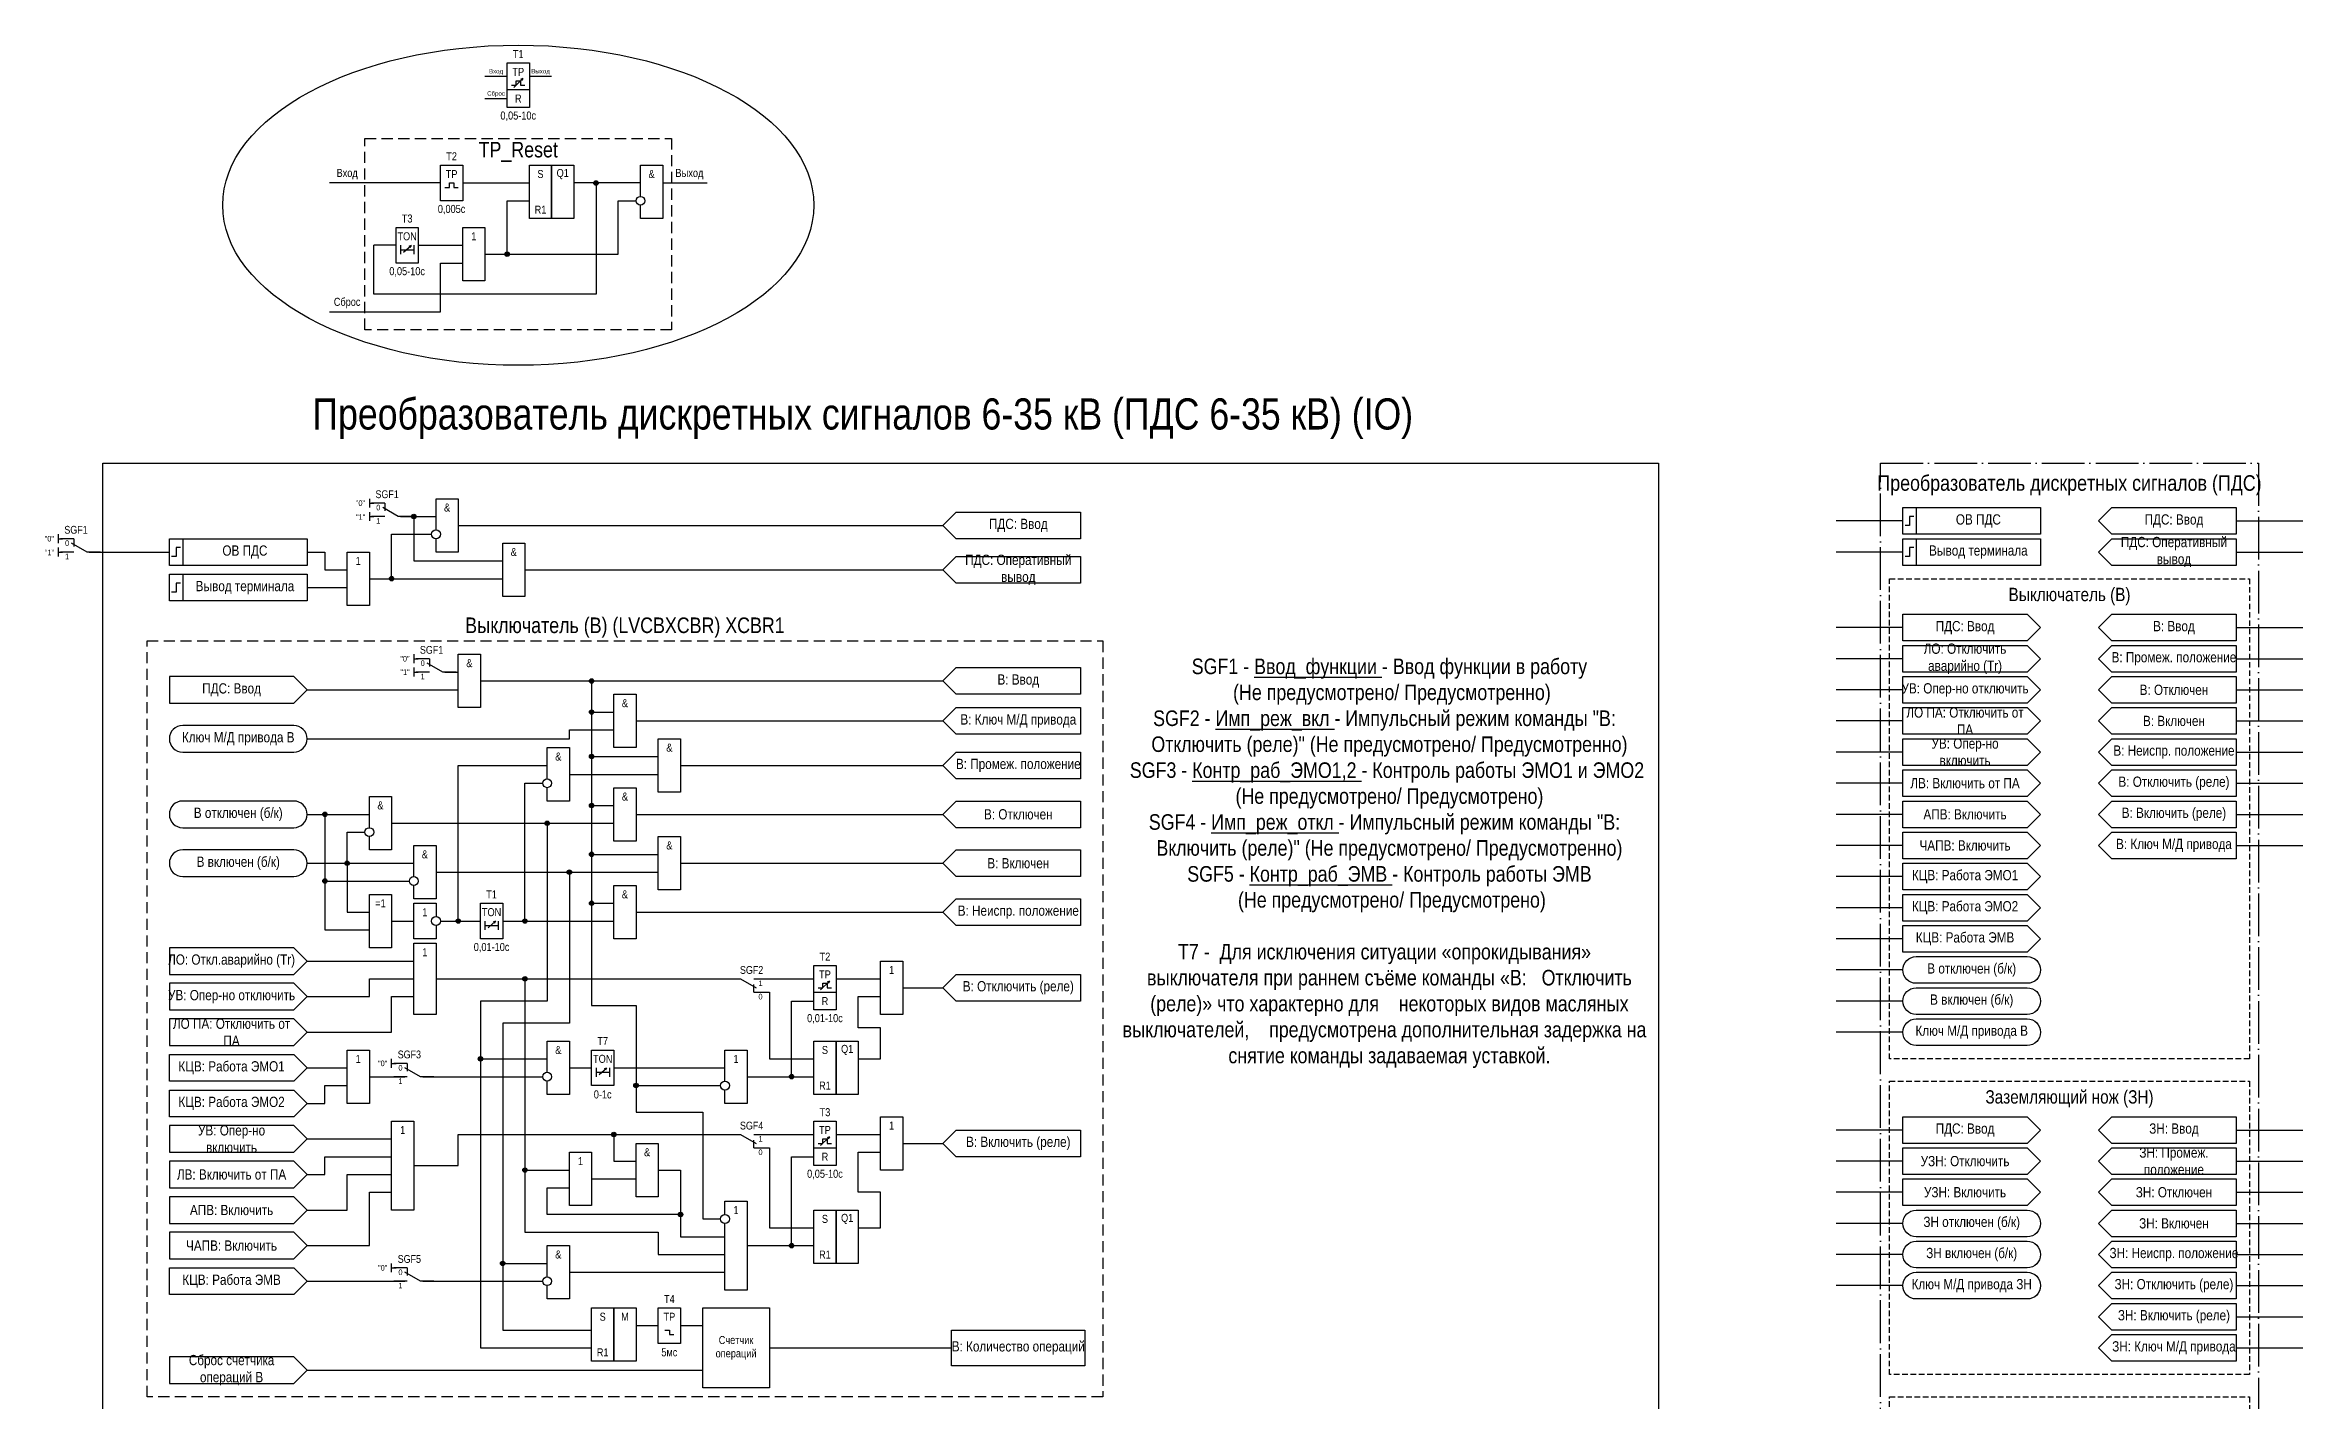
# Model space of a CAD drawing. Header units: millimetres. Extents: x -7300 to 495, y 0 to 1179.
# Drawn here: x -2838 to -2330, y 829 to 1134 of the extents above; entities that cross this region are included whole.
import ezdxf
from ezdxf.enums import TextEntityAlignment as Align

# ---------------------------------------------------------------- set-up
doc = ezdxf.new("R2010")
doc.units = ezdxf.units.MM
doc.linetypes.add('ACAD_ISO04W100', pattern=[30, 24, -3, 0, -3])
doc.linetypes.add('штриховая2', pattern=[0.375, 0.25, -0.125])
doc.layers.add('TEXT', color=7, linetype='Continuous', lineweight=25)
doc.layers.add('Основная', color=7, linetype='Continuous')
doc.styles.add('2.5_Gost_RD', font='ARIALN.TTF', dxfattribs={"height": 2.5})
doc.styles.add('3.5_Gost_RD', font='ARIALN.TTF', dxfattribs={"height": 3.5})
doc.styles.add('Вывод', font='ARIALN.TTF', dxfattribs={"height": 2.5})
doc.styles.add('Компонент', font='ARIALN.TTF', dxfattribs={"height": 3.5})

# ---------------------------------------------------------------- blocks, each defined once
blk = doc.blocks.new('Точка')
at = {"ltscale": 100}
h = blk.add_hatch(color=256, dxfattribs=at)
h.dxf.hatch_style = 1
edge = h.paths.add_edge_path()
edge.add_arc((0, 0), 0.5, 0, 360)
blk.add_circle((0, 0), 0.5, dxfattribs=at)
blk = doc.blocks.new('*U958')
at = {"layer": 'Основная', "color": 0}
blk.add_line((0, 0), (7, 4), dxfattribs=at)
at = {"layer": 'Основная', "ltscale": 0.35}
blk.add_line((6, 6), (6, 2.5), dxfattribs=at)
blk = doc.blocks.new('*U985')
at = {"layer": 'Основная', "color": 0}
for p, q in [((-3, 6), (-9, 6)), ((-3, 0), (-9, 0)), ((9, 0), (3, 0))]:
    blk.add_line(p, q, dxfattribs=at)
at = {"layer": 'Основная', "ltscale": 0.25, "xscale": -1}
blk.add_blockref('*U958', (3, 0), dxfattribs=at)
at = {"layer": 'Основная'}
for tag, height, style, p in [('ОУ', 3.5, 'Компонент', (-2, 10)), ('В1', 2.5, 'Вывод', (-14, 6)), ('В2', 2.5, 'Вывод', (-6, 4)), ('В3', 2.5, 'Вывод', (-6, -2))]:
    blk.add_attdef(tag, text='', height=height, dxfattribs=dict(at, style=style)).set_placement(p, align=Align.MIDDLE_CENTER)
blk = doc.blocks.new('*U1049')
at = {"layer": 'Основная', "color": 0}
for p, q in [((-9, 0), (-3, 0)), ((3, 6), (9, 6)), ((3, 0), (9, 0))]:
    blk.add_line(p, q, dxfattribs=at)
at = {"layer": 'Основная', "ltscale": 0.25}
blk.add_blockref('*U958', (-3, 0), dxfattribs=at)
at = {"layer": 'Основная'}
for tag, height, style, p in [('В2', 2.5, 'Вывод', (6, 8)), ('В3', 2.5, 'Вывод', (6, 2)), ('В1', 2.5, 'Вывод', (14, 6)), ('ОУ', 3.5, 'Компонент', (2, -4))]:
    blk.add_attdef(tag, text='', height=height, dxfattribs=dict(at, style=style)).set_placement(p, align=Align.MIDDLE_CENTER)

msp = doc.modelspace()

# ---------------------------------------------------------------- linework, layer by layer
at = {"ltscale": 100}
for p, q in [((-2732.5, 1124.5), (-2730.5, 1126.5)), ((-2730.5, 1126.5), (-2731.01, 1126.25)), ((-2730.5, 1126.5), (-2730.74, 1126.02)), ((-2729, 1127), (-2724, 1127)), ((-2749, 1103), (-2774, 1103)), ((-2744, 1103), (-2729, 1103)), ((-2704, 1103), (-2719, 1103)), ((-2714, 1103), (-2714, 1078)), ((-2699, 1103), (-2689, 1103)), ((-2734, 1087), (-2734, 1099)), ((-2734, 1099), (-2729, 1099)), ((-2709, 1087), (-2709, 1099)), ((-2709, 1099), (-2705, 1099)), ((-2759, 1089), (-2764, 1089)), ((-2764, 1078), (-2764, 1089)), ((-2754, 1089), (-2754, 1089)), ((-2754, 1089), (-2744, 1089)), ((-2739, 1087), (-2709, 1087)), ((-2714, 1078), (-2764, 1078)), ((-2765, 1032), (-2765, 1030)), ((-2765, 1031), (-2764, 1031)), ((-2765, 1029), (-2765, 1027)), ((-2765, 1028), (-2764, 1028)), ((-2420, 1027), (-2435, 1027)), ((-2345, 1027), (-2330, 1027)), ((-2770, 1016), (-2770, 1016)), ((-2420, 1020), (-2435, 1020)), ((-2345, 1020), (-2330, 1020)), ((-2420, 1003), (-2435, 1003)), ((-2345, 1003), (-2330, 1003)), ((-2755, 997), (-2755, 995)), ((-2755, 996), (-2754, 996)), ((-2420, 996), (-2435, 996)), ((-2345, 996), (-2330, 996)), ((-2755, 994), (-2755, 992)), ((-2755, 993), (-2754, 993)), ((-2420, 989), (-2435, 989)), ((-2345, 989), (-2330, 989)), ((-2710, 984), (-2710, 984)), ((-2420, 982), (-2435, 982)), ((-2345, 982), (-2330, 982)), ((-2700, 974), (-2700, 974)), ((-2420, 975), (-2435, 975)), ((-2345, 975), (-2330, 975)), ((-2420, 968), (-2435, 968)), ((-2345, 968), (-2330, 968)), ((-2710, 963), (-2710, 963)), ((-2420, 961), (-2435, 961)), ((-2345, 961), (-2330, 961)), ((-2700, 952), (-2700, 952)), ((-2420, 954), (-2435, 954)), ((-2345, 954), (-2330, 954)), ((-2420, 947), (-2435, 947)), ((-2710, 941), (-2710, 941)), ((-2420, 940), (-2435, 940)), ((-2735, 937), (-2735, 937)), ((-2420, 933), (-2435, 933)), ((-2420, 926), (-2435, 926)), ((-2663.5, 921.5), (-2661.5, 923.5)), ((-2661.5, 923.5), (-2662.01, 923.25)), ((-2661.5, 923.5), (-2661.74, 923.02)), ((-2420, 919), (-2435, 919)), ((-2420, 912), (-2435, 912)), ((-2760, 904), (-2760, 906)), ((-2760, 905), (-2759, 905)), ((-2710, 904), (-2710, 904)), ((-2420, 890), (-2435, 890)), ((-2345, 890), (-2330, 890)), ((-2663.5, 886.5), (-2661.5, 888.5)), ((-2661.5, 888.5), (-2662.01, 888.25)), ((-2661.5, 888.5), (-2661.74, 888.02)), ((-2420, 883), (-2435, 883)), ((-2345, 883), (-2330, 883)), ((-2420, 876), (-2435, 876)), ((-2345, 876), (-2330, 876)), ((-2420, 869), (-2435, 869)), ((-2345, 869), (-2330, 869)), ((-2760, 858), (-2760, 860)), ((-2760, 859), (-2759, 859)), ((-2420, 862), (-2435, 862)), ((-2345, 862), (-2330, 862)), ((-2779, 856), (-2757, 856)), ((-2753, 856), (-2726, 856)), ((-2420, 855), (-2435, 855)), ((-2345, 855), (-2330, 855)), ((-2345, 848), (-2330, 848)), ((-2345, 841), (-2330, 841))]:
    msp.add_line(p, q, dxfattribs=at)
at = {"color": 3, "ltscale": 100}
msp.add_line((-2739, 1122), (-2734, 1122), dxfattribs=at)
at = {"color": 7, "ltscale": 100}
for p, q in [((-2757.3, 1087.46), (-2755.63, 1088.95)), ((-2755.63, 1088.95), (-2756.15, 1088.73)), ((-2755.63, 1088.95), (-2755.89, 1088.48)), ((-2738.3, 935.46), (-2736.63, 936.95)), ((-2736.63, 936.95), (-2737.15, 936.73)), ((-2736.63, 936.95), (-2736.89, 936.48)), ((-2713.3, 902.46), (-2711.63, 903.95)), ((-2711.63, 903.95), (-2712.15, 903.73)), ((-2711.63, 903.95), (-2711.89, 903.48))]:
    msp.add_line(p, q, dxfattribs=at)
at = {"color": 6, "ltscale": 100}
for p, q in [((-2835, 1024), (-2835, 1022)), ((-2835, 1023), (-2834, 1023)), ((-2835, 1021), (-2835, 1019)), ((-2835, 1020), (-2834, 1020)), ((-2697.5, 844), (-2696.5, 844))]:
    msp.add_line(p, q, dxfattribs=at)
at = {"ltscale": 100}
for points in [[(-2734, 1130), (-2729, 1130), (-2729, 1120), (-2734, 1120)], [(-2734, 1124), (-2729, 1124), (-2729, 1120), (-2734, 1120)], [(-2749, 1107), (-2744, 1107), (-2744, 1099), (-2749, 1099)], [(-2729, 1107), (-2724, 1107), (-2724, 1095), (-2729, 1095)], [(-2724, 1107), (-2719, 1107), (-2719, 1095), (-2724, 1095)], [(-2759, 1093), (-2754, 1093), (-2754, 1085), (-2759, 1085)], [(-2744, 1093), (-2739, 1093), (-2739, 1081), (-2744, 1081)], [(-2825, 1040), (-2475, 1040), (-2475, 0), (-2825, 0)], [(-2420, 1030), (-2417, 1030), (-2417, 1024), (-2420, 1024)], [(-2420, 1030), (-2389, 1030), (-2389, 1024), (-2420, 1024)], [(-2810, 1023), (-2779, 1023), (-2779, 1017), (-2810, 1017)], [(-2810, 1023), (-2807, 1023), (-2807, 1017), (-2810, 1017)], [(-2735, 1022), (-2730, 1022), (-2730, 1010), (-2735, 1010)], [(-2420, 1023), (-2417, 1023), (-2417, 1017), (-2420, 1017)], [(-2420, 1023), (-2389, 1023), (-2389, 1017), (-2420, 1017)], [(-2770, 1020), (-2765, 1020), (-2765, 1008), (-2770, 1008)], [(-2810, 1015), (-2779, 1015), (-2779, 1009), (-2810, 1009)], [(-2810, 1015), (-2807, 1015), (-2807, 1009), (-2810, 1009)], [(-2392, 1000), (-2420, 1000), (-2420, 1006), (-2392, 1006), (-2389, 1003)], [(-2745, 997), (-2740, 997), (-2740, 985), (-2745, 985)], [(-2392, 993), (-2420, 993), (-2420, 999), (-2392, 999), (-2389, 996)], [(-2345, 993), (-2373, 993), (-2376, 996), (-2373, 999), (-2345, 999)], [(-2810, 992), (-2810, 986), (-2782, 986), (-2779, 989), (-2782, 992)], [(-2392, 986), (-2420, 986), (-2420, 992), (-2392, 992), (-2389, 989)], [(-2373, 992), (-2345, 992), (-2345, 986), (-2373, 986), (-2376, 989)], [(-2710, 988), (-2705, 988), (-2705, 976), (-2710, 976)], [(-2392, 979), (-2420, 979), (-2420, 985), (-2392, 985), (-2389, 982)], [(-2373, 985), (-2345, 985), (-2345, 979), (-2373, 979), (-2376, 982)], [(-2700, 978), (-2695, 978), (-2695, 966), (-2700, 966)], [(-2392, 972), (-2420, 972), (-2420, 978), (-2392, 978), (-2389, 975)], [(-2373, 978), (-2345, 978), (-2345, 972), (-2373, 972), (-2376, 975)], [(-2392, 965), (-2420, 965), (-2420, 971), (-2392, 971), (-2389, 968)], [(-2373, 971), (-2345, 971), (-2345, 965), (-2373, 965), (-2376, 968)], [(-2710, 967), (-2705, 967), (-2705, 955), (-2710, 955)], [(-2392, 958), (-2420, 958), (-2420, 964), (-2392, 964), (-2389, 961)], [(-2373, 964), (-2345, 964), (-2345, 958), (-2373, 958), (-2376, 961)], [(-2700, 956), (-2695, 956), (-2695, 944), (-2700, 944)], [(-2392, 951), (-2420, 951), (-2420, 957), (-2392, 957), (-2389, 954)], [(-2373, 957), (-2345, 957), (-2345, 951), (-2373, 951), (-2376, 954)], [(-2392, 944), (-2420, 944), (-2420, 950), (-2392, 950), (-2389, 947)], [(-2710, 945), (-2705, 945), (-2705, 933), (-2710, 933)], [(-2765, 943), (-2760, 943), (-2760, 931), (-2765, 931)], [(-2740, 941), (-2735, 941), (-2735, 933), (-2740, 933)], [(-2392, 937), (-2420, 937), (-2420, 943), (-2392, 943), (-2389, 940)], [(-2392, 930), (-2420, 930), (-2420, 936), (-2392, 936), (-2389, 933)], [(-2810, 931), (-2810, 925), (-2782, 925), (-2779, 928), (-2782, 931)], [(-2755, 932), (-2750, 932), (-2750, 916), (-2755, 916)], [(-2665, 927), (-2660, 927), (-2660, 917), (-2665, 917)], [(-2650, 928), (-2645, 928), (-2645, 916), (-2650, 916)], [(-2810, 923), (-2810, 917), (-2782, 917), (-2779, 920), (-2782, 923)], [(-2665, 921), (-2660, 921), (-2660, 917), (-2665, 917)], [(-2810, 915), (-2810, 909), (-2782, 909), (-2779, 912), (-2782, 915)], [(-2665, 910), (-2660, 910), (-2660, 898), (-2665, 898)], [(-2660, 910), (-2655, 910), (-2655, 898), (-2660, 898)], [(-2810, 907), (-2782, 907), (-2779, 904), (-2782, 901), (-2810, 901)], [(-2770, 908), (-2765, 908), (-2765, 896), (-2770, 896)], [(-2715, 908), (-2710, 908), (-2710, 900), (-2715, 900)], [(-2810, 899), (-2782, 899), (-2779, 896), (-2782, 893), (-2810, 893)], [(-2810, 891), (-2810, 885), (-2782, 885), (-2779, 888), (-2782, 891)], [(-2760, 892), (-2755, 892), (-2755, 872), (-2760, 872)], [(-2665, 892), (-2660, 892), (-2660, 882), (-2665, 882)], [(-2650, 893), (-2645, 893), (-2645, 881), (-2650, 881)], [(-2392, 887), (-2420, 887), (-2420, 893), (-2392, 893), (-2389, 890)], [(-2720, 885), (-2715, 885), (-2715, 873), (-2720, 873)], [(-2705, 887), (-2700, 887), (-2700, 875), (-2705, 875)], [(-2665, 886), (-2660, 886), (-2660, 882), (-2665, 882)], [(-2392, 880), (-2420, 880), (-2420, 886), (-2392, 886), (-2389, 883)], [(-2345, 880), (-2373, 880), (-2376, 883), (-2373, 886), (-2345, 886)], [(-2810, 883), (-2810, 877), (-2782, 877), (-2779, 880), (-2782, 883)], [(-2392, 873), (-2420, 873), (-2420, 879), (-2392, 879), (-2389, 876)], [(-2373, 879), (-2345, 879), (-2345, 873), (-2373, 873), (-2376, 876)], [(-2810, 875), (-2810, 869), (-2782, 869), (-2779, 872), (-2782, 875)], [(-2665, 872), (-2660, 872), (-2660, 860), (-2665, 860)], [(-2660, 872), (-2655, 872), (-2655, 860), (-2660, 860)], [(-2373, 872), (-2345, 872), (-2345, 866), (-2373, 866), (-2376, 869)], [(-2810, 867), (-2810, 861), (-2782, 861), (-2779, 864), (-2782, 867)], [(-2373, 865), (-2345, 865), (-2345, 859), (-2373, 859), (-2376, 862)], [(-2810, 859), (-2782, 859), (-2779, 856), (-2782, 853), (-2810, 853)], [(-2373, 858), (-2345, 858), (-2345, 852), (-2373, 852), (-2376, 855)], [(-2373, 851), (-2345, 851), (-2345, 845), (-2373, 845), (-2376, 848)], [(-2373, 844), (-2345, 844), (-2345, 838), (-2373, 838), (-2376, 841)]]:
    msp.add_lwpolyline(points, close=True, dxfattribs=at)
for points in [[(-2739, 1127), (-2734, 1127)], [(-2733, 1125), (-2732, 1125), (-2732, 1126), (-2731, 1126), (-2731, 1125), (-2730, 1125)], [(-2748, 1102), (-2747, 1102), (-2747, 1103), (-2746, 1103), (-2746, 1102), (-2745, 1102)], [(-2704, 1100), (-2704, 1107), (-2699, 1107), (-2699, 1095), (-2704, 1095), (-2704, 1098)], [(-2758, 1089), (-2758, 1087)], [(-2758, 1088), (-2755, 1088)], [(-2755, 1089), (-2755, 1087)], [(-2774, 1074), (-2749, 1074), (-2749, 1085), (-2744, 1085)], [(-2750, 1025), (-2750, 1032), (-2745, 1032), (-2745, 1020), (-2750, 1020), (-2750, 1023)], [(-2758, 1028), (-2750, 1028)], [(-2758, 1028), (-2755, 1028), (-2755, 1018), (-2735, 1018)], [(-2636, 1026), (-2633, 1029), (-2605, 1029), (-2605, 1023), (-2633, 1023), (-2636, 1026)], [(-2376, 1027), (-2373, 1030), (-2345, 1030), (-2345, 1024), (-2373, 1024), (-2376, 1027)], [(-2765, 1014), (-2760, 1014), (-2760, 1024), (-2751, 1024)], [(-2745, 1026), (-2636, 1026)], [(-2376, 1020), (-2373, 1023), (-2345, 1023), (-2345, 1017), (-2373, 1017), (-2376, 1020)], [(-2779, 1020), (-2775, 1020), (-2775, 1016), (-2770, 1016)], [(-2730, 1016), (-2636, 1016)], [(-2636, 1016), (-2633, 1019), (-2605, 1019), (-2605, 1013), (-2633, 1013), (-2636, 1016)], [(-2779, 1012), (-2770, 1012)], [(-2765, 1014), (-2735, 1014)], [(-2376, 1003), (-2373, 1006), (-2345, 1006), (-2345, 1000), (-2373, 1000), (-2376, 1003)], [(-2748, 993), (-2745, 993)], [(-2740, 991), (-2636, 991)], [(-2740, 991), (-2715, 991), (-2715, 984), (-2710, 984)], [(-2740, 991), (-2715, 991), (-2715, 974), (-2700, 974)], [(-2740, 991), (-2715, 991), (-2715, 963), (-2710, 963)], [(-2740, 991), (-2715, 991), (-2715, 952), (-2700, 952)], [(-2740, 991), (-2715, 991), (-2715, 941), (-2710, 941)], [(-2740, 991), (-2715, 991), (-2715, 918), (-2705, 918), (-2705, 900), (-2686, 900)], [(-2740, 991), (-2715, 991), (-2715, 918), (-2715, 918), (-2705, 918), (-2705, 894), (-2690, 894), (-2690, 870), (-2686, 870)], [(-2636, 991), (-2633, 994), (-2605, 994), (-2605, 988), (-2633, 988), (-2636, 991)], [(-2779, 989), (-2745, 989)], [(-2705, 982), (-2636, 982)], [(-2636, 982), (-2633, 985), (-2605, 985), (-2605, 979), (-2633, 979), (-2636, 982)], [(-2779, 978), (-2720, 978), (-2720, 980), (-2710, 980)], [(-2725, 969), (-2725, 976), (-2720, 976), (-2720, 964), (-2725, 964), (-2725, 967)], [(-2749, 937), (-2745, 937), (-2745, 972), (-2725, 972)], [(-2695, 972), (-2636, 972)], [(-2636, 972), (-2633, 975), (-2605, 975), (-2605, 969), (-2633, 969), (-2636, 972)], [(-2735, 937), (-2730, 937), (-2730, 968), (-2726, 968)], [(-2720, 970), (-2700, 970)], [(-2779, 961), (-2765, 961)], [(-2779, 961), (-2775, 961), (-2775, 946), (-2756, 946)], [(-2779, 961), (-2775, 961), (-2775, 935), (-2765, 935)], [(-2765, 958), (-2765, 965), (-2760, 965), (-2760, 953), (-2765, 953), (-2765, 956)], [(-2705, 961), (-2636, 961)], [(-2636, 961), (-2633, 964), (-2605, 964), (-2605, 958), (-2633, 958), (-2636, 961)], [(-2779, 950), (-2770, 950), (-2770, 957), (-2766, 957)], [(-2760, 959), (-2710, 959)], [(-2760, 959), (-2725, 959), (-2725, 919), (-2740, 919), (-2740, 906), (-2725, 906)], [(-2779, 950), (-2755, 950)], [(-2779, 950), (-2770, 950), (-2770, 939), (-2765, 939)], [(-2755, 947), (-2755, 954), (-2750, 954), (-2750, 942), (-2755, 942), (-2755, 945)], [(-2695, 950), (-2636, 950)], [(-2636, 950), (-2633, 953), (-2605, 953), (-2605, 947), (-2633, 947), (-2636, 950)], [(-2750, 948), (-2700, 948)], [(-2750, 948), (-2720, 948), (-2720, 914), (-2735, 914), (-2735, 860), (-2725, 860)], [(-2750, 936), (-2750, 933), (-2755, 933), (-2755, 941), (-2750, 941), (-2750, 938)], [(-2636, 939), (-2633, 942), (-2605, 942), (-2605, 936), (-2633, 936), (-2636, 939)], [(-2760, 937), (-2755, 937)], [(-2749, 937), (-2740, 937)], [(-2739, 937), (-2739, 935)], [(-2739, 936), (-2736, 936)], [(-2736, 937), (-2736, 935)], [(-2735, 937), (-2710, 937)], [(-2705, 939), (-2636, 939)], [(-2779, 928), (-2755, 928)], [(-2636, 922), (-2633, 925), (-2605, 925), (-2605, 919), (-2633, 919), (-2636, 922)], [(-2779, 920), (-2765, 920), (-2765, 924), (-2755, 924)], [(-2779, 912), (-2760, 912), (-2760, 920), (-2755, 920)], [(-2750, 924), (-2730, 924), (-2730, 881), (-2720, 881)], [(-2750, 924), (-2682, 924)], [(-2750, 924), (-2730, 924), (-2730, 867), (-2700, 867), (-2700, 862), (-2685, 862)], [(-2678, 924), (-2665, 924)], [(-2678, 921), (-2675, 921), (-2675, 906), (-2665, 906)], [(-2664, 922), (-2663, 922), (-2663, 923), (-2662, 923), (-2662, 922), (-2661, 922)], [(-2660, 924), (-2650, 924)], [(-2655, 906), (-2650, 906), (-2650, 913), (-2655, 913), (-2655, 920), (-2650, 920)], [(-2645, 922), (-2636, 922)], [(-2680, 902), (-2670, 902), (-2670, 919), (-2665, 919)], [(-2725, 903), (-2725, 910), (-2720, 910), (-2720, 898), (-2725, 898), (-2725, 901)], [(-2685, 901), (-2685, 908), (-2680, 908), (-2680, 896), (-2685, 896), (-2685, 899)], [(-2779, 904), (-2770, 904)], [(-2779, 896), (-2775, 896), (-2775, 900), (-2770, 900)], [(-2765, 902), (-2757, 902)], [(-2753, 902), (-2726, 902)], [(-2720, 904), (-2715, 904)], [(-2714, 904), (-2714, 902)], [(-2714, 903), (-2711, 903)], [(-2711, 904), (-2711, 902)], [(-2710, 904), (-2685, 904)], [(-2680, 902), (-2665, 902)], [(-2755, 882), (-2745, 882), (-2745, 889), (-2710, 889), (-2710, 883), (-2705, 883)], [(-2755, 882), (-2745, 882), (-2745, 889), (-2682, 889)], [(-2678, 889), (-2665, 889)], [(-2660, 889), (-2650, 889)], [(-2636, 887), (-2633, 890), (-2605, 890), (-2605, 884), (-2633, 884), (-2636, 887)], [(-2376, 890), (-2373, 893), (-2345, 893), (-2345, 887), (-2373, 887), (-2376, 890)], [(-2779, 888), (-2760, 888)], [(-2779, 880), (-2775, 880), (-2775, 884), (-2760, 884)], [(-2680, 864), (-2670, 864), (-2670, 884), (-2665, 884)], [(-2678, 886), (-2675, 886), (-2675, 868), (-2665, 868)], [(-2664, 887), (-2663, 887), (-2663, 888), (-2662, 888), (-2662, 887), (-2661, 887)], [(-2655, 868), (-2650, 868), (-2650, 876), (-2655, 876), (-2655, 885), (-2650, 885)], [(-2645, 887), (-2636, 887)], [(-2779, 872), (-2770, 872), (-2770, 880), (-2760, 880)], [(-2700, 881), (-2695, 881), (-2695, 871), (-2725, 871), (-2725, 877), (-2720, 877)], [(-2715, 879), (-2705, 879)], [(-2700, 881), (-2695, 881), (-2695, 866), (-2685, 866)], [(-2779, 864), (-2765, 864), (-2765, 876), (-2760, 876)], [(-2685, 871), (-2685, 874), (-2680, 874), (-2680, 854), (-2685, 854), (-2685, 869)], [(-2725, 857), (-2725, 864), (-2720, 864), (-2720, 852), (-2725, 852), (-2725, 855)], [(-2680, 864), (-2665, 864)], [(-2720, 858), (-2685, 858)]]:
    msp.add_lwpolyline(points, dxfattribs=at)
at = {"linetype": 'штриховая2', "ltscale": 10}
for points in [[(-2766, 1113), (-2697, 1113), (-2697, 1070), (-2766, 1070)], [(-2600, 830), (-2815, 830), (-2815, 1000), (-2600, 1000)]]:
    msp.add_lwpolyline(points, close=True, dxfattribs=at)
at = {"color": 251, "linetype": 'ACAD_ISO04W100', "lineweight": 30, "ltscale": 0.4, "true_color": 0x58595b}
msp.add_lwpolyline([(-2425, 1040), (-2340, 1040), (-2340, 346), (-2425, 346)], close=True, dxfattribs=at)
at = {"lineweight": 30, "ltscale": 100}
for points in [[(-2417.5, 1028), (-2418.5, 1028), (-2418.5, 1026), (-2419.5, 1026)], [(-2807.5, 1021), (-2808.5, 1021), (-2808.5, 1019), (-2809.5, 1019)], [(-2417.5, 1021), (-2418.5, 1021), (-2418.5, 1019), (-2419.5, 1019)], [(-2807.5, 1013), (-2808.5, 1013), (-2808.5, 1011), (-2809.5, 1011)]]:
    msp.add_lwpolyline(points, dxfattribs=at)
at = {"color": 6, "ltscale": 100}
for points in [[(-2828, 1020), (-2810, 1020)], [(-2760, 959), (-2725, 959), (-2725, 919), (-2740, 919), (-2740, 906), (-2740, 906), (-2740, 841), (-2715, 841)], [(-2750, 948), (-2720, 948), (-2720, 914), (-2735, 914), (-2735, 845), (-2715, 845)], [(-2705, 846), (-2700, 846)], [(-2698.5, 845), (-2697.5, 845)], [(-2697.5, 845), (-2697.5, 844)], [(-2695, 846), (-2690, 846)], [(-2675, 841), (-2634, 841)], [(-2779, 836), (-2690, 836)]]:
    msp.add_lwpolyline(points, dxfattribs=at)
at = {"linetype": 'штриховая2', "ltscale": 5}
for points in [[(-2423, 1014), (-2342, 1014), (-2342, 906), (-2423, 906)], [(-2423, 901), (-2342, 901), (-2342, 835), (-2423, 835)], [(-2423, 830), (-2342, 830), (-2342, 764), (-2423, 764)]]:
    msp.add_lwpolyline(points, close=True, dxfattribs=at)
at = {"ltscale": 100}
for points in [[(-2807, 975), (-2782, 975, 1), (-2782, 981), (-2807, 981, 1)], [(-2807, 958), (-2782, 958, 1), (-2782, 964), (-2807, 964, 1)], [(-2807, 947), (-2782, 947, 1), (-2782, 953), (-2807, 953, 1)], [(-2417, 923, -1), (-2417, 929), (-2392, 929, -1), (-2392, 923)], [(-2417, 916, -1), (-2417, 922), (-2392, 922, -1), (-2392, 916)], [(-2417, 909, -1), (-2417, 915), (-2392, 915, -1), (-2392, 909)], [(-2417, 866, -1), (-2417, 872), (-2392, 872, -1), (-2392, 866)], [(-2417, 859, -1), (-2417, 865), (-2392, 865, -1), (-2392, 859)], [(-2417, 852, -1), (-2417, 858), (-2392, 858, -1), (-2392, 852)]]:
    msp.add_lwpolyline(points, format="xyb", close=True, dxfattribs=at)
at = {"color": 6, "ltscale": 100}
for points in [[(-2715, 850), (-2710, 850), (-2710, 838), (-2715, 838)], [(-2710, 850), (-2705, 850), (-2705, 838), (-2710, 838)], [(-2700, 850), (-2695, 850), (-2695, 842), (-2700, 842)], [(-2690, 850), (-2675, 850), (-2675, 832), (-2690, 832)], [(-2634, 845), (-2604, 845), (-2604, 837), (-2634, 837)], [(-2810, 839), (-2810, 833), (-2782, 833), (-2779, 836), (-2782, 839)]]:
    msp.add_lwpolyline(points, close=True, dxfattribs=at)
at = {"ltscale": 100}
for centre in [(-2704, 1099), (-2725, 968), (-2765, 957), (-2755, 946), (-2685, 900), (-2685, 870)]:
    msp.add_circle(centre, 1, dxfattribs=at)
for centre in [(-2750, 1024), (-2750, 937), (-2725, 902), (-2725, 856)]:
    msp.add_circle(centre, 1)
at = {"color": 3, "ltscale": 100}
msp.add_ellipse((-2731.5, 1098), major_axis=(-66.5, 0), ratio=0.541353, dxfattribs=at)

# ---------------------------------------------------------------- block references
at = {"color": 2, "ltscale": 100}
for p in [(-2714, 1103), (-2734, 1087), (-2775, 961), (-2725, 959), (-2770, 950), (-2775, 946), (-2720, 948), (-2745, 937), (-2730, 937)]:
    msp.add_blockref('Точка', p, dxfattribs=at)
at = {"ltscale": 100}
for p in [(-2755, 1028), (-2760, 1014), (-2715, 991), (-2715, 984), (-2715, 974), (-2715, 963), (-2715, 952), (-2715, 941), (-2730, 924), (-2740, 906), (-2705, 900), (-2670, 902), (-2710, 889), (-2730, 881), (-2695, 871), (-2670, 864), (-2735, 860)]:
    msp.add_blockref('Точка', p, dxfattribs=at)
at = {"ltscale": 100, "xscale": 0.5, "yscale": 0.5, "zscale": 0.5}
msp.add_blockref('*U985', (-2755, 902), dxfattribs=at).add_auto_attribs({'ОУ': 'SGF3', 'В1': '"0"', 'В2': '0', 'В3': '1'})
at = {"layer": 'Основная', "ltscale": 0.25, "xscale": 0.5, "yscale": 0.5, "zscale": 0.5}
for p, values in [((-2760, 1028), {'ОУ': 'SGF1', 'В1': '"0"', 'В2': '0', 'В3': '1'}), ((-2750, 993), {'ОУ': 'SGF1', 'В1': '"0"', 'В2': '0', 'В3': '1'}), ((-2755, 856), {'ОУ': 'SGF5', 'В1': '"0"', 'В2': '0', 'В3': '1'})]:
    msp.add_blockref('*U985', p, dxfattribs=at).add_auto_attribs(values)
at = {"layer": 'Основная', "color": 6, "ltscale": 0.25, "xscale": 0.5, "yscale": 0.5, "zscale": 0.5}
msp.add_blockref('*U985', (-2830, 1020), dxfattribs=at).add_auto_attribs({'ОУ': 'SGF1', 'В1': '"0"', 'В2': '0', 'В3': '1'})
at = {"layer": 'Основная', "ltscale": 0.25}
ref = msp.add_blockref('*U1049', (-2680, 924), dxfattribs=dict(at, xscale=-0.5, yscale=0.5, zscale=0.5, rotation=180))
ref.add_attrib('ОУ', 'SGF2', dxfattribs={"height": 1.75, "style": 'Компонент'}).set_placement((-2679, 926), align=Align.MIDDLE_CENTER)
ref.add_attrib('В2', '0', dxfattribs={"height": 1.25, "style": 'Вывод'}).set_placement((-2677, 920), align=Align.MIDDLE_CENTER)
ref.add_attrib('В3', '1', dxfattribs={"height": 1.25, "style": 'Вывод'}).set_placement((-2677, 923), align=Align.MIDDLE_CENTER)
ref = msp.add_blockref('*U1049', (-2680, 889), dxfattribs=dict(at, xscale=-0.5, yscale=0.5, zscale=0.5, rotation=180))
ref.add_attrib('ОУ', 'SGF4', dxfattribs={"height": 1.75, "style": 'Компонент'}).set_placement((-2679, 891), align=Align.MIDDLE_CENTER)
ref.add_attrib('В2', '0', dxfattribs={"height": 1.25, "style": 'Вывод'}).set_placement((-2677, 885), align=Align.MIDDLE_CENTER)
ref.add_attrib('В3', '1', dxfattribs={"height": 1.25, "style": 'Вывод'}).set_placement((-2677, 888), align=Align.MIDDLE_CENTER)

# ---------------------------------------------------------------- texts
at = {"ltscale": 100, "attachment_point": 5}
for s, insert, char_height, width, style in [('T1', (-2731.5, 1132), 1.8, 5, '2.5_Gost_RD'), ('Вход', (-2736.5, 1128), 1, 5, '2.5_Gost_RD'), ('TP', (-2731.5, 1128), 1.8, 5, '2.5_Gost_RD'), ('Выход', (-2726.5, 1128), 1, 5, '2.5_Gost_RD'), ('Сброс', (-2736.5, 1123), 1, 5, '2.5_Gost_RD'), ('R', (-2731.5, 1122), 1.8, 5, '2.5_Gost_RD'), ('0,05-10с', (-2731.5, 1118), 1.8, 5, '2.5_Gost_RD'), ('T2', (-2746.5, 1109), 1.8, 5, '2.5_Gost_RD'), ('Вход', (-2770, 1105), 1.8, 8, '2.5_Gost_RD'), ('TP', (-2746.5, 1105), 1.8, 5, '2.5_Gost_RD'), ('S', (-2726.5, 1105), 1.8, 5, '2.5_Gost_RD'), ('Q1', (-2721.5, 1105), 1.8, 5, '2.5_Gost_RD'), ('&', (-2701.5, 1105), 1.8, 5, '2.5_Gost_RD'), ('Выход', (-2693, 1105), 1.8, 8, '2.5_Gost_RD'), ('0,005с', (-2746.5, 1097), 1.8, 5, '2.5_Gost_RD'), ('R1', (-2726.5, 1097), 1.8, 5, '2.5_Gost_RD'), ('T3', (-2756.5, 1095), 1.8, 5, '2.5_Gost_RD'), ('TON', (-2756.5, 1091), 1.8, 5, '2.5_Gost_RD'), ('1', (-2741.5, 1091), 1.8, 5, '2.5_Gost_RD'), ('0,05-10с', (-2756.5, 1083), 1.8, 5, '2.5_Gost_RD'), ('Сброс', (-2770, 1076), 1.8, 8, '2.5_Gost_RD'), ('{\\C3;Преобразователь дискретных сигналов 6-35 кВ (ПДС 6-35 кВ) (IO)}', (-2654, 1050), 7, 340, '3.5_Gost_RD'), ('&', (-2747.5, 1030), 1.8, 5, '2.5_Gost_RD'), ('ПДС: Ввод', (-2619, 1026), 2.3, 28, '2.5_Gost_RD'), ('ПДС: Ввод', (-2359, 1027), 2.3, 28, '2.5_Gost_RD'), ('ПДС: Оперативный вывод', (-2359, 1020), 2.3, 28, '2.5_Gost_RD'), ('1', (-2767.5, 1018), 1.8, 5, '2.5_Gost_RD'), ('&', (-2732.5, 1020), 1.8, 5, '2.5_Gost_RD'), ('ПДС: Оперативный вывод', (-2619, 1016), 2.3, 28, '2.5_Gost_RD'), ('В: Ввод', (-2359, 1003), 2.3, 28, '2.5_Gost_RD'), ('&', (-2742.5, 995), 1.8, 5, '2.5_Gost_RD'), ('ЛО: Отключить аварийно (Tr)', (-2406, 996), 2.3, 28, '2.5_Gost_RD'), ('В: Промеж. положение', (-2359, 996), 2.3, 28, '2.5_Gost_RD'), ('В: Ввод', (-2619, 991), 2.3, 28, '2.5_Gost_RD'), ('УВ: Опер-но отключить', (-2406, 989), 2.3, 28, '2.5_Gost_RD'), ('&', (-2707.5, 986), 1.8, 5, '2.5_Gost_RD'), ('В: Отключен', (-2359, 989), 2.3, 28, '2.5_Gost_RD'), ('ЛО ПА: Отключить от ПА', (-2406, 982), 2.3, 28, '2.5_Gost_RD'), ('В: Включен', (-2359, 982), 2.3, 28, '2.5_Gost_RD'), ('&', (-2697.5, 976), 1.8, 5, '2.5_Gost_RD'), ('УВ: Опер-но \\Pвключить', (-2406, 975), 2.3, 28, '2.5_Gost_RD'), ('В: Неиспр. положение', (-2359, 975), 2.3, 28, '2.5_Gost_RD'), ('&', (-2722.5, 974), 1.8, 5, '2.5_Gost_RD'), ('&', (-2707.5, 965), 1.8, 5, '2.5_Gost_RD'), ('ЛВ: Включить от ПА', (-2406, 968), 2.3, 28, '2.5_Gost_RD'), ('В: Отключить (реле)', (-2359, 968), 2.3, 28, '2.5_Gost_RD'), ('&', (-2762.5, 963), 1.8, 5, '2.5_Gost_RD'), ('АПВ: Включить', (-2406, 961), 2.3, 28, '2.5_Gost_RD'), ('В: Включить (реле)', (-2359, 961), 2.3, 28, '2.5_Gost_RD'), ('ЧАПВ: Включить', (-2406, 954), 2.3, 28, '2.5_Gost_RD'), ('В: Ключ М/Д привода', (-2359, 954), 2.3, 28, '2.5_Gost_RD'), ('&', (-2752.5, 952), 1.8, 5, '2.5_Gost_RD'), ('&', (-2697.5, 954), 1.8, 5, '2.5_Gost_RD'), ('КЦВ: Работа ЭМО1', (-2406, 947), 2.3, 28, '2.5_Gost_RD'), ('=1', (-2762.5, 941), 1.8, 5, '2.5_Gost_RD'), ('1', (-2752.5, 939), 1.8, 5, '2.5_Gost_RD'), ('TON', (-2737.5, 939), 1.8, 5, '2.5_Gost_RD'), ('T1', (-2737.5, 943), 1.8, 5, '2.5_Gost_RD'), ('&', (-2707.5, 943), 1.8, 5, '2.5_Gost_RD'), ('КЦВ: Работа ЭМО2', (-2406, 940), 2.3, 28, '2.5_Gost_RD'), ('КЦВ: Работа ЭМВ', (-2406, 933), 2.3, 28, '2.5_Gost_RD'), ('1', (-2752.5, 930), 1.8, 5, '2.5_Gost_RD'), ('0,01-10с', (-2737.5, 931), 1.8, 5, '2.5_Gost_RD'), ('T2', (-2662.5, 929), 1.8, 5, '2.5_Gost_RD'), ('TP', (-2662.5, 925), 1.8, 5, '2.5_Gost_RD'), ('1', (-2647.5, 926), 1.8, 5, '2.5_Gost_RD'), ('В отключен (б/к)', (-2404.5, 926), 2.3, 31, '2.5_Gost_RD'), ('R', (-2662.5, 919), 1.8, 5, '2.5_Gost_RD'), ('В включен (б/к)', (-2404.5, 919), 2.3, 31, '2.5_Gost_RD'), ('0,01-10с', (-2662.5, 915), 1.8, 5, '2.5_Gost_RD'), ('T7', (-2712.5, 910), 1.8, 5, '2.5_Gost_RD'), ('Ключ М/Д привода В', (-2404.5, 912), 2.3, 31, '2.5_Gost_RD'), ('1', (-2767.5, 906), 1.8, 5, '2.5_Gost_RD'), ('&', (-2722.5, 908), 1.8, 5, '2.5_Gost_RD'), ('TON', (-2712.5, 906), 1.8, 5, '2.5_Gost_RD'), ('1', (-2682.5, 906), 1.8, 5, '2.5_Gost_RD'), ('S', (-2662.5, 908), 1.8, 5, '2.5_Gost_RD'), ('Q1', (-2657.5, 908), 1.8, 5, '2.5_Gost_RD'), ('R1', (-2662.5, 900), 1.8, 5, '2.5_Gost_RD'), ('0-1с', (-2712.5, 898), 1.8, 5, '2.5_Gost_RD'), ('T3', (-2662.5, 894), 1.8, 5, '2.5_Gost_RD'), ('1', (-2757.5, 890), 1.8, 5, '2.5_Gost_RD'), ('TP', (-2662.5, 890), 1.8, 5, '2.5_Gost_RD'), ('1', (-2647.5, 891), 1.8, 5, '2.5_Gost_RD'), ('ЗН: Ввод', (-2359, 890), 2.3, 28, '2.5_Gost_RD'), ('1', (-2717.5, 883), 1.8, 5, '2.5_Gost_RD'), ('&', (-2702.5, 885), 1.8, 5, '2.5_Gost_RD'), ('R', (-2662.5, 884), 1.8, 5, '2.5_Gost_RD'), ('УЗН: Отключить', (-2406, 883), 2.3, 28, '2.5_Gost_RD'), ('ЗН: Промеж. положение', (-2359, 883), 2.3, 28, '2.5_Gost_RD'), ('0,05-10с', (-2662.5, 880), 1.8, 5, '2.5_Gost_RD'), ('УЗН: Включить', (-2406, 876), 2.3, 28, '2.5_Gost_RD'), ('ЗН: Отключен', (-2359, 876), 2.3, 28, '2.5_Gost_RD'), ('1', (-2682.5, 872), 1.8, 5, '2.5_Gost_RD'), ('S', (-2662.5, 870), 1.8, 5, '2.5_Gost_RD'), ('Q1', (-2657.5, 870), 1.8, 5, '2.5_Gost_RD'), ('ЗН отключен (б/к)', (-2404.5, 869), 2.3, 31, '2.5_Gost_RD'), ('ЗН: Включен', (-2359, 869), 2.3, 28, '2.5_Gost_RD'), ('ЗН включен (б/к)', (-2404.5, 862), 2.3, 31, '2.5_Gost_RD'), ('ЗН: Неиспр. положение', (-2359, 862), 2.3, 28, '2.5_Gost_RD'), ('&', (-2722.5, 862), 1.8, 5, '2.5_Gost_RD'), ('R1', (-2662.5, 862), 1.8, 5, '2.5_Gost_RD'), ('{\\C3;Ключ М/Д привода ЗН}', (-2404.5, 855), 2.3, 31, '2.5_Gost_RD'), ('ЗН: Отключить (реле)', (-2359, 855), 2.3, 28, '2.5_Gost_RD'), ('ЗН: Включить (реле)', (-2359, 848), 2.3, 28, '2.5_Gost_RD')]:
    msp.add_mtext(s, dxfattribs=dict(at, insert=insert, char_height=char_height, width=width, style=style))
at = {"color": 30, "ltscale": 100, "char_height": 3.5, "attachment_point": 5, "style": '3.5_Gost_RD'}
for s, insert, width in [('{\\C3;ТР_Reset}', (-2731.5, 1110), 69), ('Выключатель (В) (LVCBXCBR) {\\C6;XCBR1}', (-2707.5, 1003), 215), ('SGF1 - {\\LВвод_функции} - Ввод функции в работу \\P^I(Не предусмотрено/ Предусмотренно)\\PSGF2 - {\\LИмп_реж_вкл} - Импульсный режим команды "В: ^I^IОтключить (реле)" (Не предусмотрено/ Предусмотренно)\\PSGF3 - {\\LКонтр_раб_ЭМО1,2} - Контроль работы ЭМО1 и ЭМО2 ^I(Не предусмотрено/ Предусмотрено)\\PSGF4 - {\\LИмп_реж_откл} - Импульсный режим команды "В: ^I^IВключить (реле)" (Не предусмотрено/ Предусмотренно)\\PSGF5 - {\\LКонтр_раб_ЭМВ} - Контроль работы ЭМВ\\P^I(Не предусмотрено/ Предусмотрено)\\P\\PТ7 - ^IДля исключения ситуации «опрокидывания» ^I^Iвыключателя при раннем съёме команды «В: ^I^IОтключить (реле)» что характерно для ^I^I^Iнекоторых видов масляных выключателей, ^I^I^Iпредусмотрена дополнительная задержка на ^I^Iснятие команды задаваемая уставкой.', (-2535.5, 950), 121)]:
    msp.add_mtext(s, dxfattribs=dict(at, insert=insert, width=width))
at = {"color": 30, "ltscale": 100, "true_color": 0xf7941d, "attachment_point": 5, "style": '3.5_Gost_RD'}
for s, insert, char_height, width in [('Преобразователь дискретных сигналов (ПДС)', (-2382.5, 1035), 3.5, 85), ('Выключатель (В)', (-2382.5, 1010), 3, 81), ('Заземляющий нож (ЗН)', (-2382.5, 897), 3, 81)]:
    msp.add_mtext(s, dxfattribs=dict(at, insert=insert, char_height=char_height, width=width))
at = {"ltscale": 100, "char_height": 1.25, "attachment_point": 1, "style": '3.5_Gost_RD'}
for insert in [(-2768, 1028.5), (-2758, 993.6)]:
    msp.add_mtext_dynamic_manual_height_columns('"1"', width=2, gutter_width=17.5, heights=[0], dxfattribs=dict(at, insert=insert))
at = {"color": 0, "ltscale": 100, "char_height": 2.3, "width": 28, "attachment_point": 5, "style": '2.5_Gost_RD'}
for s, insert in [('{\\C256;ОВ ПДС}', (-2403, 1027)), ('{\\C256;ОВ ПДС}', (-2793, 1020)), ('{\\C256;Вывод терминала}', (-2403, 1020)), ('{\\C256;Вывод терминала}', (-2793, 1012)), ('{\\C256;ПДС: Ввод}', (-2406, 1003)), ('{\\C256;ПДС: Ввод}', (-2406, 890))]:
    msp.add_mtext(s, dxfattribs=dict(at, insert=insert))
at = {"color": 6, "ltscale": 100, "insert": (-2838, 1020.5), "char_height": 1.25, "attachment_point": 1, "style": '3.5_Gost_RD'}
msp.add_mtext_dynamic_manual_height_columns('"1"', width=2, gutter_width=17.5, heights=[0], dxfattribs=at)
at = {"color": 6, "ltscale": 100, "char_height": 1.8, "width": 5, "attachment_point": 5, "style": '2.5_Gost_RD'}
for s, insert in [('S', (-2712.5, 848)), ('М', (-2707.5, 848)), ('TP', (-2697.5, 848)), ('T4', (-2697.5, 852)), ('R1', (-2712.5, 840)), ('5мс', (-2697.5, 840))]:
    msp.add_mtext(s, dxfattribs=dict(at, insert=insert))
at = {"color": 3, "ltscale": 100, "insert": (-2359, 841), "char_height": 2.3, "width": 28, "attachment_point": 5, "style": '2.5_Gost_RD'}
msp.add_mtext('ЗН: Ключ М/Д привода', dxfattribs=at)
at = {"layer": 'TEXT', "ltscale": 100, "char_height": 2.3, "attachment_point": 5, "style": '2.5_Gost_RD'}
for s, insert, width in [('ПДС: Ввод', (-2796, 989), 28), ('Ключ М/Д привода В', (-2794.5, 978), 31), ('В: Промеж. положение', (-2619, 972), 28), ('В отключен (б/к)', (-2794.5, 961), 31), ('В: Отключен', (-2619, 961), 28), ('В включен (б/к)', (-2794.5, 950), 31), ('В: Включен', (-2619, 950), 28), ('В: Неиспр. положение', (-2619, 939), 28), ('ЛО: Откл.аварийно (Tr)', (-2796, 928), 28), ('УВ: Опер-но отключить', (-2796, 920), 28), ('В: Отключить (реле)', (-2619, 922), 28), ('ЛО ПА: Отключить от ПА', (-2796, 912), 28), ('КЦВ: Работа ЭМО1', (-2796, 904), 28), ('КЦВ: Работа ЭМО2', (-2796, 896), 28), ('УВ: Опер-но \\Pвключить', (-2796, 888), 28), ('В: Включить (реле)', (-2619, 887), 28), ('ЛВ: Включить от ПА', (-2796, 880), 28), ('АПВ: Включить', (-2796, 872), 28), ('ЧАПВ: Включить', (-2796, 864), 28), ('КЦВ: Работа ЭМВ', (-2796, 856), 28)]:
    msp.add_mtext(s, dxfattribs=dict(at, insert=insert, width=width))
at = {"layer": 'TEXT', "color": 30, "ltscale": 100, "insert": (-2619, 982), "char_height": 2.3, "width": 28, "attachment_point": 5, "style": '2.5_Gost_RD'}
msp.add_mtext('{\\C256;В: Ключ М/Д привода}', dxfattribs=at)
at = {"layer": 'TEXT', "color": 6, "ltscale": 100, "attachment_point": 5, "style": '2.5_Gost_RD'}
for s, insert, char_height, width in [('Счетчик^Jопераций', (-2682.5, 841), 1.8, 15), ('Сброс счетчика операций В', (-2796, 836), 2.3, 28), ('В: Количество операций', (-2619, 841), 2.3, 30)]:
    msp.add_mtext(s, dxfattribs=dict(at, insert=insert, char_height=char_height, width=width))

doc.saveas('drawing.dxf')
